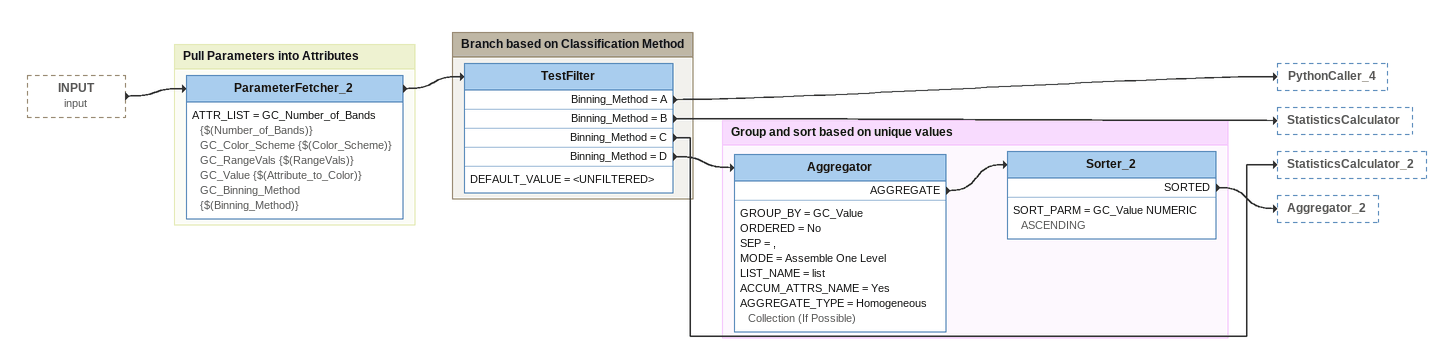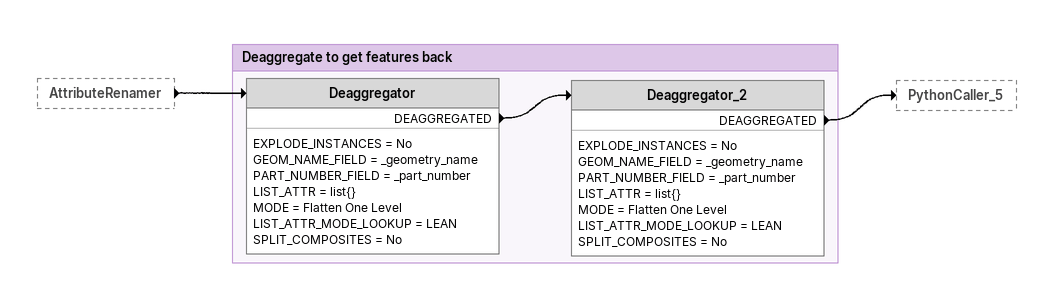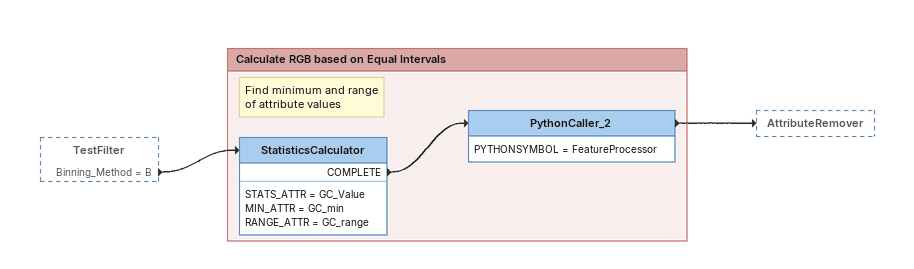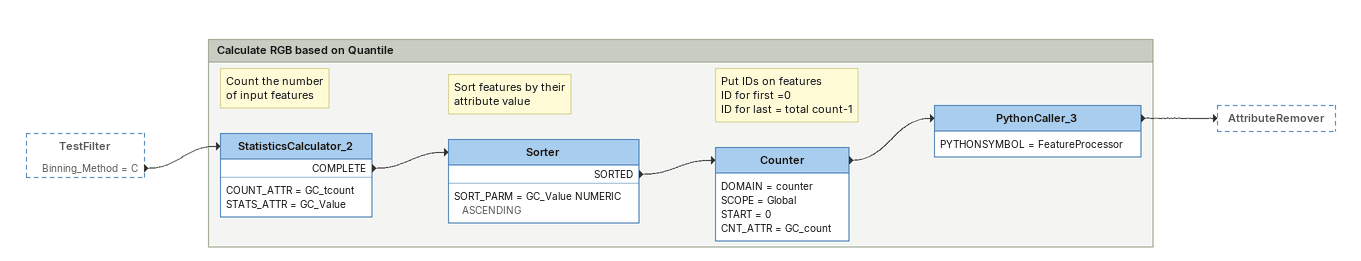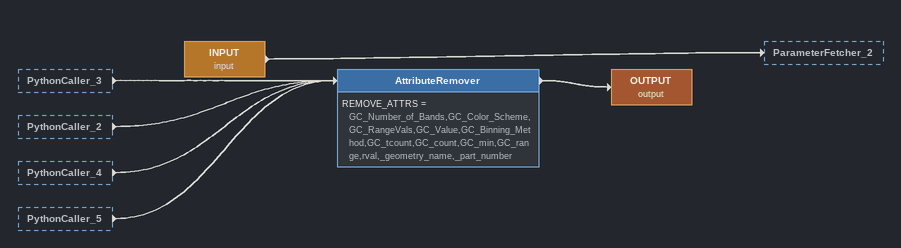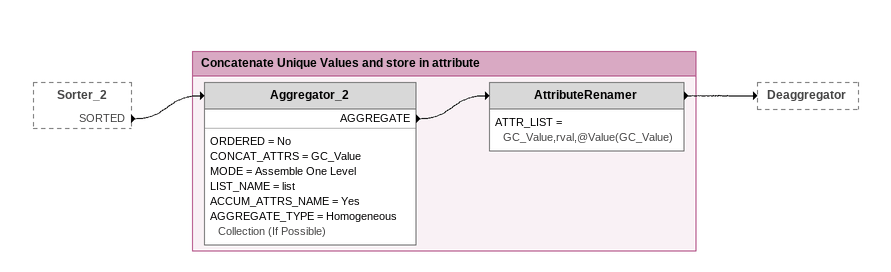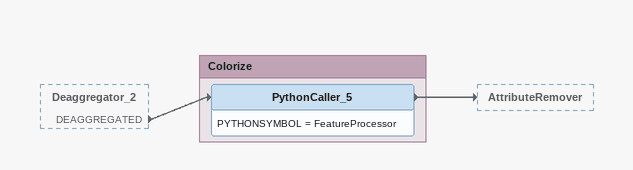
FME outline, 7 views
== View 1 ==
INPUT (input) [outside]
    -> ParameterFetcher_2

Bookmark: Pull Parameters into Attributes
ParameterFetcher_2
    ATTR_LIST = GC_Number_of_Bands {$(Number_of_Bands)} GC_Color_Scheme {$(Color_Scheme)} GC_RangeVals {$(RangeVals)} GC_Value {$(Attribute_to_Color)} GC_Binning_Method {$(Binning_Method)}
    -> TestFilter

Bookmark: Branch based on Classification Method
TestFilter
    DEFAULT_VALUE = <UNFILTERED>
    Binning_Method = A -> PythonCaller_4
    Binning_Method = B -> StatisticsCalculator
    Binning_Method = C -> StatisticsCalculator_2
    Binning_Method = D -> Aggregator

Bookmark: Group and sort based on unique values
Aggregator
    GROUP_BY = GC_Value
    ORDERED = No
    SEP = ,
    MODE = Assemble One Level
    LIST_NAME = list
    ACCUM_ATTRS_NAME = Yes
    AGGREGATE_TYPE = Homogeneous Collection (If Possible)
    AGGREGATE -> Sorter_2
Sorter_2
    SORT_PARM = GC_Value NUMERIC ASCENDING
    SORTED -> Aggregator_2

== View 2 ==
AttributeRenamer [outside]
    -> Deaggregator

Bookmark: Deaggregate to get features back
Deaggregator
    EXPLODE_INSTANCES = No
    GEOM_NAME_FIELD = _geometry_name
    PART_NUMBER_FIELD = _part_number
    LIST_ATTR = list{}
    MODE = Flatten One Level
    LIST_ATTR_MODE_LOOKUP = LEAN
    SPLIT_COMPOSITES = No
    DEAGGREGATED -> Deaggregator_2
Deaggregator_2
    EXPLODE_INSTANCES = No
    GEOM_NAME_FIELD = _geometry_name
    PART_NUMBER_FIELD = _part_number
    LIST_ATTR = list{}
    MODE = Flatten One Level
    LIST_ATTR_MODE_LOOKUP = LEAN
    SPLIT_COMPOSITES = No
    DEAGGREGATED -> PythonCaller_5

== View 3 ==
TestFilter [outside]
    Binning_Method = B -> StatisticsCalculator

Bookmark: Calculate RGB based on Equal Intervals
Note: Find minimum and range / of attribute values
StatisticsCalculator
    STATS_ATTR = GC_Value
    MIN_ATTR = GC_min
    RANGE_ATTR = GC_range
    COMPLETE -> PythonCaller_2
PythonCaller_2
    PYTHONSYMBOL = FeatureProcessor
    -> AttributeRemover

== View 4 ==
TestFilter [outside]
    Binning_Method = C -> StatisticsCalculator_2

Bookmark: Calculate RGB based on Quantile
Note: Count the number / of input features
StatisticsCalculator_2
    COUNT_ATTR = GC_tcount
    STATS_ATTR = GC_Value
    COMPLETE -> Sorter
Note: Sort features by their / attribute value
Sorter
    SORT_PARM = GC_Value NUMERIC ASCENDING
    SORTED -> Counter
Note: Put IDs on features / ID for first =0 / ID for last = total count-1
Counter
    DOMAIN = counter
    SCOPE = Global
    START = 0
    CNT_ATTR = GC_count
    -> PythonCaller_3
PythonCaller_3
    PYTHONSYMBOL = FeatureProcessor
    -> AttributeRemover

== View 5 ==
PythonCaller_3 [outside]
    -> AttributeRemover
PythonCaller_2 [outside]
    -> AttributeRemover
PythonCaller_4 [outside]
    -> AttributeRemover
PythonCaller_5 [outside]
    -> AttributeRemover
INPUT (input)
    -> ParameterFetcher_2
AttributeRemover
    REMOVE_ATTRS = GC_Number_of_Bands,GC_Color_Scheme,GC_RangeVals,GC_Value,GC_Binning_Method,GC_tcount,GC_count,GC_min,GC_range,rval,_geometry_name,_part_number
    -> OUTPUT (output)
OUTPUT (output)

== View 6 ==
Sorter_2 [outside]
    SORTED -> Aggregator_2

Bookmark: Concatenate Unique Values and store in attribute
Aggregator_2
    ORDERED = No
    CONCAT_ATTRS = GC_Value
    MODE = Assemble One Level
    LIST_NAME = list
    ACCUM_ATTRS_NAME = Yes
    AGGREGATE_TYPE = Homogeneous Collection (If Possible)
    AGGREGATE -> AttributeRenamer
AttributeRenamer
    ATTR_LIST = GC_Value,rval,@Value(GC_Value)
    -> Deaggregator

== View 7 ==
Deaggregator_2 [outside]
    DEAGGREGATED -> PythonCaller_5

Bookmark: Colorize
PythonCaller_5
    PYTHONSYMBOL = FeatureProcessor
    -> AttributeRemover
